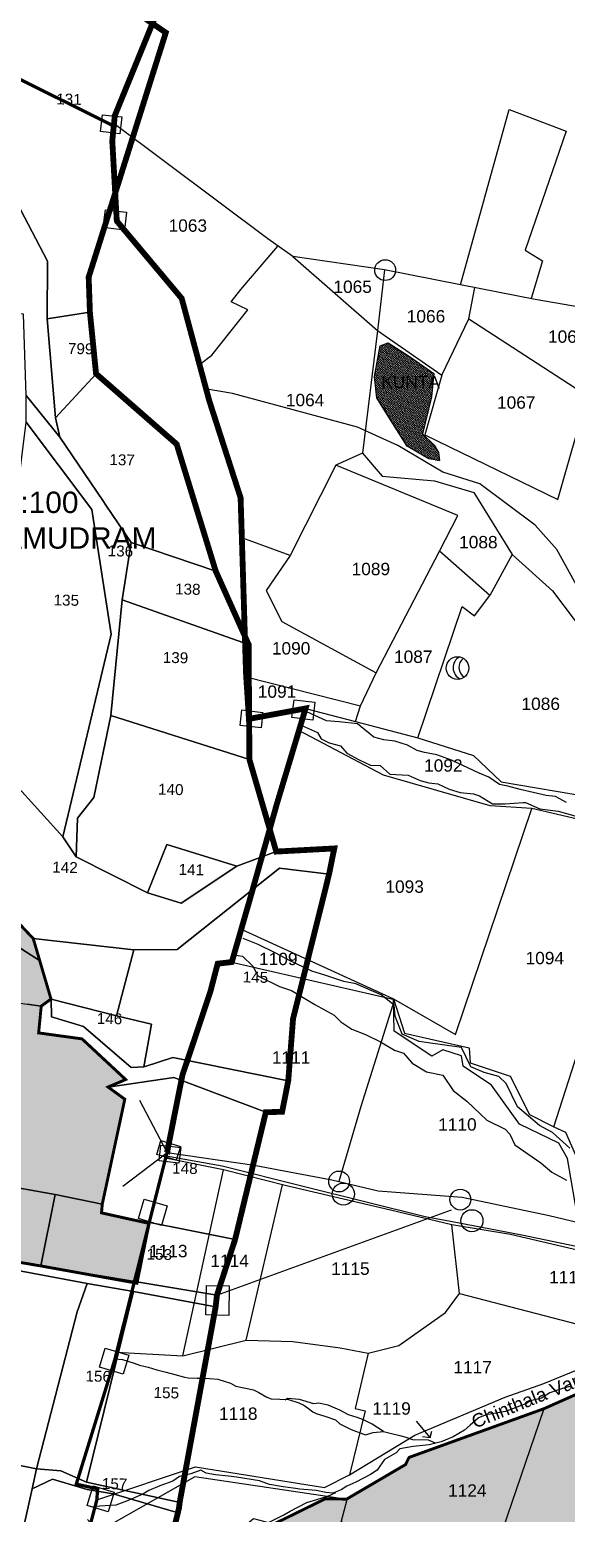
# Model space of a CAD drawing. Header units: millimetres. Extents: x 191342 to 235284, y 1600297 to 1616674.
# Drawn here: x 195668 to 196404, y 1608904 to 1610941 of the extents above; entities that cross this region are included whole.
import ezdxf

# ---------------------------------------------------------------- set-up
doc = ezdxf.new("R2010")
doc.units = ezdxf.units.MM
doc.header["$LTSCALE"] = 15
doc.linetypes.add('HIDDEN2', pattern=[0.1875, 0.125, -0.0625])
for name, color, linetype in [('BOUNDRY STONES', 240, 'Continuous'), ('DIMENSION', 1, 'Continuous'), ('PLOT', 7, 'Continuous'), ('PLOT NO', 7, 'Continuous'), ('PLOTS', 7, 'Continuous'), ('PLOTS NO', 7, 'Continuous'), ('ROADS', 1, 'Continuous'), ('STREAMS', 4, 'Continuous'), ('VILLAGE BOUNDARY STONES', 1, 'Continuous'), ('VILLAGE BOUNDRY', 5, 'Continuous'), ('wells', 7, 'Continuous'), ('WUA-10', 3, 'Continuous')]:
    doc.layers.add(name, color=color, linetype=linetype)
doc.styles.get("Standard").update_dxf_attribs({"font": 'arial.ttf'})

msp = doc.modelspace()

# ---------------------------------------------------------------- hatches: boundary and pattern name
at = {"layer": 'PLOTS NO', "true_color": 0xcd6928}
h = msp.add_hatch(color=32, dxfattribs=at)
h.dxf.hatch_style = 1
h.paths.add_polyline_path([(193442.4, 1609157.6), (193445, 1609162), (193513.1, 1609143), (193509.8, 1609112.6), (193609.1, 1609077.3), (193639.2, 1609088.4), (193646.3, 1609051.4), (193665.6, 1609047.8), (193704, 1608894), (193767.5, 1608879.7), (193843, 1608865.1), (193854.6, 1608946), (193894.7, 1609159.3), (193938.5, 1609145.5), (193960.7, 1609132.3), (193995.7, 1609111.5), (194003.8, 1609115.5), (194014, 1609120.5), (194056.9, 1609117.4), (194123, 1609108), (194153.3, 1609110.5), (194290.2, 1609168.3), (194427.1, 1609226.2), (194434.2, 1609235.6), (194654.4, 1609330.5), (194860, 1609429), (194894.6, 1609445.5), (194990.8, 1609501.5), (195087.1, 1609557.6), (195159.9, 1609592.5), (195187.6, 1609592.5), (195232, 1609652.2), (195290, 1609881.7), (195298, 1609910.2), (195352.7, 1610082.9), (195397.8, 1610050.9), (195395.8, 1609857.4), (195578.4, 1609792), (195672.4, 1609692.8), (195681.2, 1609662.8), (195696.8, 1609609.7), (195683.4, 1609600), (195679.8, 1609563.2), (195739.4, 1609555), (195799.3, 1609499.2), (195775.1, 1609488.9), (195798.1, 1609472.2), (195767.2, 1609328.2), (195766.1, 1609316.1), (195831.5, 1609301.6), (195814.8, 1609219.5), (195683, 1609243.2), (195513.8, 1609272), (195403.2, 1609292.5), (195413.4, 1609280.7), (195373.3, 1609156.2), (195223.2, 1609181), (195265.4, 1609308.1), (195178.1, 1609326.5), (195053.8, 1609348), (194985.2, 1609362.2), (194872.4, 1609374.9), (194840.2, 1609331.8), (194812.1, 1609275.7), (194671.6, 1609273.3), (194603.8, 1609272.1), (194554.4, 1609259.9), (194549.4, 1609205.7), (194532.9, 1609125.3), (194519.4, 1609059.2), (194549.3, 1609049.2), (194540.6, 1608998.2), (194528.5, 1608937.9), (194517.8, 1608883.3), (194503.2, 1608809.3), (194492.8, 1608756.5), (194475.4, 1608661), (194388.7, 1608276.3), (194349.6, 1608281.3), (194258.2, 1608299.5), (194223.8, 1608299.3), (194196.8, 1608304.6), (194147.2, 1608311.3), (194162.4, 1608412.8), (194017.2, 1608440.7), (194135, 1608553.1), (194222.4, 1608660.4), (194168.2, 1608670.2), (194150.6, 1608688.5), (194105.6, 1608681.9), (194056.8, 1608707.1), (194024.9, 1608745.9), (193994.5, 1608751.1), (193964.4, 1608753), (193951.4, 1608752.9), (193927.3, 1608757), (193877.5, 1608759.4), (193835.2, 1608773.3), (193804.5, 1608786.5), (193756.6, 1608790.2), (193716.9, 1608800.9), (193653.2, 1608846.7), (193614, 1608878.9), (193523, 1608902.8), (193502.6, 1608909.4), (193482.3, 1608929.5), (193471.6, 1608957.9), (193463.4, 1609048), (193460.7, 1609076.8), (193453.6, 1609124.6), (193450.8, 1609146.7)])
at = {"layer": 'PLOTS NO', "true_color": 0x58ba48}
h = msp.add_hatch(dxfattribs=at)
h.set_pattern_fill('ANSI31', color=85)
h.set_pattern_definition([(45, (0, 0), (-0.088388347648, 0.088388347648), [])])
h.paths.add_polyline_path([(194873.1, 1608198.9), (194941.2, 1608429.2), (195009.1, 1608447.1), (195040.6, 1608472.2), (195097.8, 1608547.1), (195166, 1608588), (195325.9, 1608627.5), (195379.8, 1608652.8), (195387.5, 1608653.6), (195468.5, 1608657), (195489, 1608662.4), (195496.8, 1608681.6), (195558.8, 1608682.9), (195581.3, 1608709.6), (195622.9, 1608710.1), (195676.1, 1608702.7), (195727.4, 1608680.7), (195751.7, 1608676.9), (195766.7, 1608736.4), (195832.4, 1608727.1), (195861.7, 1608861.3), (195987.4, 1608881.3), (196073.1, 1608923.4), (196102.7, 1608923.1), (196183.5, 1608970.5), (196188.3, 1608980.3), (196280.9, 1609013.8), (196373.5, 1609047.2), (196451, 1609081.7), (196528.5, 1609116.1), (196570.4, 1609139.8), (196615, 1609152.4), (196662.8, 1609181), (196675.3, 1609202.9), (196680.7, 1609205.5), (196681.8, 1609207), (196847, 1609166.6), (196956.7, 1609145.1), (196996.2, 1609137.4), (197022.6, 1609067.6), (197012.1, 1609017.7), (197001.6, 1608967.9), (197011.9, 1608964.8), (197009.4, 1608933.2), (197000.8, 1608866.9), (196988, 1608768.4), (196986.9, 1608733.5), (196986.1, 1608710.9), (196963.5, 1608620.8), (196958.1, 1608599.6), (196899.8, 1608609.7), (196785.5, 1608629.4), (196768.5, 1608632.9), (196559.4, 1608675.4), (196515.4, 1608684.3), (196451, 1608593.2), (196432.7, 1608602), (196267.6, 1608643.4), (196244.3, 1608649.8), (196128, 1608678.8), (196107.4, 1608672.8), (196073.7, 1608670.5), (196051.7, 1608668.3), (195992.5, 1608668.3), (195928.8, 1608658), (195887, 1608605.8), (195871.7, 1608579.8), (195832.7, 1608575.3), (195822.8, 1608578), (195797.7, 1608492.4), (195785.8, 1608439.5), (195691.8, 1608460.1), (195684.4, 1608432.8), (195687.5, 1608426.7), (195698.3, 1608424.2), (195790.7, 1608402.6), (195813, 1608397.4), (195886.1, 1608379), (195937, 1608366.2), (195969, 1608357.6), (196050, 1608336), (196163, 1608305.8), (196220.3, 1608289.8), (196246.8, 1608416.2), (196317.9, 1608406), (196381, 1608395.2), (196484.2, 1608375.3), (196529.1, 1608366.8), (196720, 1608330.9), (196735, 1608320.1), (196663.8, 1608260.9), (196601, 1608217.9), (196556.8, 1608192.6), (196476.6, 1608178.2), (196439.4, 1608175.1), (196346.7, 1608110.6), (196277.5, 1608054.9), (196254.1, 1608030.6), (196196.1, 1608005), (196128.3, 1607974.1), (196105.2, 1607942.6), (195990.4, 1607871.9), (195909.9, 1607827.9), (195778.6, 1607741.5), (195689.4, 1607694.1), (195586.3, 1607640.1), (195545.1, 1607619), (195539.7, 1607651.4), (195445.1, 1607678.2), (195438.6, 1607658.7), (195426.5, 1607661.7), (195451.7, 1607808), (195368.1, 1607831.7), (195352.2, 1607806.5), (195300.1, 1607826.1), (195249.5, 1607841.9), (195318.5, 1608081.7), (195300.6, 1608086.5), (195254.6, 1608099.1), (195247.5, 1608100.8), (195186.9, 1608113.1), (195153.7, 1608121.9), (195046.2, 1608152.7), (194947.6, 1608179.9), (194932.7, 1608183.5), (194902.6, 1608191.6)])
at = {"layer": 'wells'}
h = msp.add_hatch(dxfattribs=at)
h.set_pattern_fill('DASH', color=4, scale=10.562849, angle=-6.7368)
h.set_pattern_definition([(353.2632423, (165077.4911, 1611703.874), (1.466128014, 1.156351674), [1.32035612, -1.32035612])])
h.paths.add_polyline_path([(196159.5, 1610510.6), (196187.6, 1610493.1), (196222.5, 1610468.8), (196219.3, 1610436.4), (196206.9, 1610385.6), (196222.6, 1610370.4), (196228.8, 1610360.1), (196230.1, 1610349.1), (196215.7, 1610351.5), (196185.7, 1610368.8), (196160.6, 1610408.9), (196144.1, 1610435.3), (196141.1, 1610464.6), (196148.9, 1610506.7)])

# ---------------------------------------------------------------- linework, layer by layer
at = {"layer": 'BOUNDRY STONES', "color": 1}
for points in [[(195767.7, 1610824), (195794, 1610820.9), (195791.3, 1610797.7), (195764.9, 1610800.8)], [(195771.4, 1610693.5), (195800.4, 1610690.1), (195797.5, 1610665.6), (195768.5, 1610669)], [(196030.4, 1610020.6), (196059.2, 1610017.2), (196056.4, 1609992.8), (196027.5, 1609996.2)], [(195958.9, 1610006.6), (195987.8, 1610003.2), (195985.3, 1609981.9), (195956.4, 1609985.3)], [(195847.6, 1609415.3), (195874.4, 1609407.3), (195868.7, 1609388.3), (195841.9, 1609396.3)], [(195847.6, 1609409), (195875.1, 1609405.7), (195872.5, 1609384.2), (195845.1, 1609387.4)], [(195824.7, 1609335.1), (195856.4, 1609325.7), (195848.3, 1609298.8), (195816.7, 1609308.2)], [(195771.3, 1609130.3), (195803.7, 1609120.6), (195795.9, 1609094.6), (195763.4, 1609104.3)], [(195754.5, 1608941.1), (195783.3, 1608932.4), (195775.3, 1608905.6), (195746.4, 1608914.3)]]:
    msp.add_lwpolyline(points, close=True, dxfattribs=at)
for points in [[(195856.1, 1609399.1), (195818.6, 1609470.5)], [(195795.5, 1609352.9), (195856.1, 1609399.1)]]:
    msp.add_lwpolyline(points, dxfattribs=at)
for centre, radius in [((196155.6, 1610610.6), 14.3), ((196092.3, 1609359.2), 14.3), ((196098.2, 1609341.9), 15.2), ((196258.8, 1609334.3), 14.3), ((196274.6, 1609305.3), 15.2)]:
    msp.add_circle(centre, radius, dxfattribs=at)
at = {"layer": 'PLOT'}
for points in [[(195541.6, 1610942.9), (195564.7, 1611048.2), (195580.7, 1611123.5), (195854.4, 1610936.7), (195748.5, 1610600.9), (195750.2, 1610552.7), (195691.5, 1610543.7), (195692.2, 1610623.1), (195601.6, 1610794.4), (195538.7, 1610851.4), (195541.6, 1610942.9)], [(195538.7, 1610851.4), (195601.6, 1610794.4), (195692.2, 1610623.1), (195691.5, 1610543.7), (195703.1, 1610407.8), (195709.1, 1610381.2), (195662.6, 1610438.3), (195659, 1610550), (195500.1, 1610565.9), (195538.7, 1610851.4)], [(195691.5, 1610543.7), (195750.2, 1610552.7), (195758.6, 1610468.4), (195703.1, 1610407.8), (195691.5, 1610543.7)], [(195758.6, 1610468.4), (195869.3, 1610371.6), (195922.9, 1610197.4), (195806.9, 1610236.4), (195772.1, 1610287.9), (195768, 1610294.1), (195709.1, 1610381.2), (195703.1, 1610407.8), (195758.6, 1610468.4)], [(195731.5, 1609805.2), (195713.2, 1609832.4), (195779.4, 1610110.7), (195752.9, 1610282), (195662.6, 1610401.6), (195662.6, 1610438.3), (195709.1, 1610381.2), (195768, 1610294.1), (195772.1, 1610287.9), (195806.9, 1610236.4), (195794.4, 1610157.8), (195778.9, 1609999.1), (195755.5, 1609886.3), (195733.3, 1609858.3), (195731.5, 1609805.2)], [(195613.2, 1609942.4), (195642.5, 1610239.5), (195662.6, 1610401.6), (195752.9, 1610282), (195779.4, 1610110.7), (195713.2, 1609832.4), (195613.2, 1609942.4)], [(195806.9, 1610236.4), (195922.9, 1610197.4), (195968.1, 1610096.5), (195794.4, 1610157.8), (195806.9, 1610236.4)], [(195794.4, 1610157.8), (195968.1, 1610096.5), (195969.2, 1609938.6), (195778.9, 1609999.1), (195794.4, 1610157.8)], [(195436.3, 1610001.1), (195613.2, 1609942.4), (195613.2, 1609942.4), (195713.2, 1609832.4), (195713.2, 1609832.4), (195731.5, 1609805.2), (195829.2, 1609755.4), (195875.4, 1609741.4), (195951.8, 1609792.3), (196006, 1609812.2), (196085.7, 1609816.5), (196078.5, 1609781), (196010.6, 1609789.4), (195870, 1609677.7), (195810.3, 1609677.3), (195672.4, 1609692.8), (195578.4, 1609792), (195395.8, 1609857.4), (195436.3, 1610001.1), (195436.3, 1610001.1)], [(195778.9, 1609999.1), (195969.2, 1609938.6), (196006, 1609812.2), (195951.8, 1609792.3), (195855.9, 1609821.7), (195829.2, 1609755.4), (195731.5, 1609805.2), (195733.3, 1609858.3), (195755.5, 1609886.3), (195778.9, 1609999.1)], [(195354.3, 1609687.1), (195387.5, 1609823.5), (195578.4, 1609792), (195672.4, 1609692.8), (195810.3, 1609677.3), (195786.5, 1609586.5), (195696.8, 1609609.7), (195681.2, 1609662.8), (195638.9, 1609689.7), (195486.3, 1609689), (195354.3, 1609687.1)], [(195829.2, 1609755.4), (195855.9, 1609821.7), (195951.8, 1609792.3), (195875.4, 1609741.4), (195829.2, 1609755.4)], [(196078.5, 1609781), (196029.1, 1609582.5), (196022.5, 1609497.4), (195864.2, 1609529.4), (195826.2, 1609517.1), (195824.4, 1609516.5), (195834.6, 1609575.1), (195786.5, 1609586.5), (195810.3, 1609677.3), (195870, 1609677.7), (196010.6, 1609789.4), (196078.5, 1609781)], [(195702.7, 1609341.2), (195538.3, 1609370.6), (195425.2, 1609391.7), (195467.8, 1609599.2), (195475.5, 1609630), (195664.2, 1609602.8), (195683.4, 1609600), (195679.8, 1609563.2), (195739.4, 1609555), (195799.3, 1609499.2), (195775.1, 1609488.9), (195798.1, 1609472.2), (195767.2, 1609328.2), (195702.7, 1609341.2)], [(195696.8, 1609609.7), (195786.5, 1609586.5), (195834.6, 1609575.1), (195824.4, 1609516.5), (195806.9, 1609515.6), (195741.5, 1609571.9), (195697.4, 1609585.5), (195696.8, 1609609.7)], [(195949.5, 1609279.5), (195766.1, 1609316.1), (195767.2, 1609328.2), (195798.1, 1609472.2), (195775.1, 1609488.9), (195865.2, 1609501.8), (195991.7, 1609454.2), (195949.5, 1609279.5)], [(195683, 1609243.2), (195513.8, 1609272), (195538.3, 1609370.6), (195702.7, 1609341.2), (195683, 1609243.2)], [(195538.8, 1609371.4), (195702.7, 1609341.2), (195703, 1609340.9), (195538.8, 1609371.4)], [(195949.5, 1609279.5), (195924.6, 1609203.1), (195683, 1609243.2), (195702.7, 1609341.2), (195767.2, 1609328.2), (195766.1, 1609316.1), (195949.5, 1609279.5)], [(195543.4, 1609256.9), (195746.3, 1609219), (195732.5, 1609180.3), (195676.8, 1608964.8), (195469, 1609006.4), (195543.4, 1609256.9)], [(195746.3, 1609219), (195810, 1609208), (195745.5, 1608946.3), (195710.4, 1608961.8), (195676.8, 1608964.8), (195732.5, 1609180.3), (195746.3, 1609219)], [(195922.8, 1609187), (195873.4, 1608918.4), (195867.9, 1608919.6), (195745.5, 1608946.3), (195810, 1609208), (195922.8, 1609187)], [(195378.4, 1608727.5), (195404.5, 1608858.8), (195435.5, 1609013), (195469, 1609006.4), (195676.8, 1608964.8), (195670.8, 1608937.1), (195642.1, 1608807.1), (195639.2, 1608799.1), (195628.8, 1608793.5), (195624.2, 1608767.1), (195447.3, 1608783), (195378.4, 1608727.5)], [(195873.4, 1608918.4), (195872.4, 1608910.3), (195871.6, 1608904.1), (195864.9, 1608906), (195782, 1608930.3), (195746.6, 1608936.4), (195698.9, 1608950.4), (195670.8, 1608937.1), (195676.8, 1608964.8), (195710.4, 1608961.8), (195745.5, 1608946.3), (195867.9, 1608919.6), (195873.4, 1608918.4)], [(195871.6, 1608904.1), (195829.5, 1608734.5), (195822.4, 1608735.2), (195650.8, 1608752.7), (195624.2, 1608767.1), (195628.8, 1608793.5), (195639.2, 1608799.1), (195642.1, 1608807.1), (195670.8, 1608937.1), (195698.9, 1608950.4), (195746.6, 1608936.4), (195782, 1608930.3), (195864.9, 1608906), (195871.6, 1608904.1)]]:
    msp.add_lwpolyline(points, close=True, dxfattribs=at)
for points in [[(195638.9, 1609689.7), (195681.2, 1609662.8), (195696.8, 1609609.7), (195697.4, 1609585.5), (195741.5, 1609571.9), (195806.9, 1609515.6), (195824.4, 1609516.5), (195826.2, 1609517.1), (195864.2, 1609529.4), (196022.5, 1609497.4), (196014.1, 1609455), (195991.7, 1609454.2), (195865.2, 1609501.8), (195775.1, 1609488.9), (195799.3, 1609499.2), (195739.4, 1609555), (195679.8, 1609563.2), (195683.4, 1609600), (195664.2, 1609602.8)], [(195513.8, 1609272), (195683, 1609243.2), (195924.6, 1609203.1), (195924.6, 1609203.1), (195922.8, 1609187), (195810, 1609208), (195746.3, 1609219), (195543.4, 1609256.9)]]:
    msp.add_lwpolyline(points, dxfattribs=at)
at = {"layer": 'PLOTS'}
for points in [[(196258.9, 1610590.5), (196325.8, 1610831.2), (196404, 1610801.6), (196347.6, 1610638), (196371.7, 1610623.4), (196355.8, 1610571.5)], [(196501.9, 1610545.8), (196361.7, 1610570.3), (196258.9, 1610590.5), (196154.5, 1610611), (196028.6, 1610629.5), (195994.4, 1610653.4), (195783.3, 1610811.5)], [(195900.7, 1610481), (195917.6, 1610493.6), (195966.9, 1610556), (195944.1, 1610567.1), (195957.6, 1610584.1), (196008.4, 1610643.6)], [(196028.6, 1610629.5), (196145, 1610527.6), (196233.3, 1610466.3), (196270.4, 1610543.9), (196278.8, 1610586.6)], [(196154.5, 1610611), (196145, 1610527.6), (196124.5, 1610359.3), (196087.7, 1610343), (196025.2, 1610218.8), (195958.8, 1610243.2)], [(196233.3, 1610466.3), (196210.2, 1610384.5), (196392.6, 1610295.5), (196433.2, 1610438), (196501.9, 1610545.8)], [(196270.4, 1610543.9), (196433.2, 1610438), (196549.2, 1610380.2), (196589.9, 1610436.9), (196636.9, 1610418.4), (196649.1, 1610434.5)], [(196330, 1610219.9), (196385.3, 1610170.4), (196444.8, 1610091.4), (196551.1, 1610045.6), (196566.9, 1610029.2), (196651.3, 1610043.9), (196674.6, 1610068.5), (196705.7, 1610063.8), (196779.3, 1610114), (196763, 1610234.3), (196774.8, 1610384.6)], [(196124.5, 1610359.3), (196151.4, 1610327.5), (196223.2, 1610321.2), (196277.1, 1610305.2), (196330, 1610219.9), (196299.2, 1610164), (196230, 1610224.6)], [(196025.2, 1610218.8), (195992.1, 1610170.7), (196013.5, 1610128.3), (196143.1, 1610057.7), (196230, 1610224.6), (196255.5, 1610273.7), (196087.7, 1610343)], [(196115, 1609990.8), (196200.6, 1609968.6), (196261.2, 1610148.7), (196278.3, 1610135.8), (196299.2, 1610164)], [(195964.8, 1610052.2), (196121.9, 1610012.4), (196143.1, 1610057.7)], [(196046.3, 1610008.7), (196115, 1609990.8), (196121.9, 1610012.4)], [(196200.6, 1609968.6), (196277, 1609944.2), (196314.9, 1609908.1), (196439, 1609886.8), (196427.5, 1609854.8), (196356.7, 1609871.3), (196299.6, 1609874.8), (196153.4, 1609917.2), (196037.2, 1609978.4)], [(195958, 1609705.6), (196166.8, 1609610), (196251.9, 1609561), (196356.7, 1609871.3)], [(196387, 1609434.2), (196464.4, 1609675), (196504.7, 1609791.3)], [(195945, 1609660.5), (196168.2, 1609609.2), (196122.1, 1609462.2), (196092, 1609359)], [(196421, 1609302.8), (196405.9, 1609390.7), (196394, 1609412), (196340.2, 1609437.8), (196301.4, 1609491.3), (196262.6, 1609517.7), (196260.4, 1609531.9), (196234.6, 1609540), (196219.8, 1609531.2), (196167.9, 1609565.6), (196166.8, 1609610), (196182.2, 1609562.7), (196270.7, 1609542.5), (196272.2, 1609521.9), (196327.1, 1609503.6), (196353.6, 1609451.1), (196387, 1609434.2), (196403.1, 1609426.8), (196431.1, 1609363.5), (196440.1, 1609333), (196474.4, 1609305.6)], [(197295.4, 1609041.3), (197262.2, 1609054.2), (197188.8, 1609082.9), (197104.2, 1609111.8), (197073.6, 1609122.2), (196956.7, 1609145.1), (196847, 1609166.6), (196681.8, 1609207), (196589.3, 1609229.6), (196558.1, 1609232.2), (196327.6, 1609286.2), (196247.2, 1609299.8), (196162.7, 1609319.7), (196020.3, 1609353.2), (195933.8, 1609375.2), (195854.1, 1609391.3)], [(195856.1, 1609399.1), (195975.6, 1609381.4), (196082.5, 1609361.3), (196145.8, 1609346.2), (196261.2, 1609337.6), (196380.8, 1609312.4), (196461.1, 1609293.3)], [(195786.8, 1609124.7), (195877.7, 1609119.8), (195933.8, 1609375.2)], [(195877.7, 1609119.8), (195964.9, 1609141.1), (196014.4, 1609354.7)], [(195964.9, 1609141.1), (196028.9, 1609139.6), (196093.6, 1609130.6), (196132.3, 1609123.5), (196174.3, 1609134.1), (196238.5, 1609179.4), (196257.6, 1609205.5), (196247.2, 1609299.8)], [(196597.4, 1609227.6), (196570.4, 1609139.8), (196528.5, 1609116.1), (196373.5, 1609047.2), (196188.3, 1608980.3), (196183.5, 1608970.5), (196103.2, 1608922.6), (195894.2, 1608953.7), (195745.9, 1608869.4)], [(196257.6, 1609205.5), (196512.8, 1609139), (196558.1, 1609232.2)], [(195759.7, 1608922), (195895.2, 1608967.2), (196072.4, 1608938.8), (196106.5, 1608956.2), (196196.2, 1609010.7), (196320.1, 1609063.1), (196373.2, 1609081.7), (196512.8, 1609139)], [(196132.3, 1609123.5), (196114.3, 1609047.4), (196128.3, 1609044.1), (196106.5, 1608956.2)], [(196373.5, 1609047.2), (196316.8, 1608881.1), (196538.4, 1608837.3)], [(196179.2, 1608874.5), (196095.2, 1608891.4), (196103.2, 1608922.6)]]:
    msp.add_lwpolyline(points, dxfattribs=at)
at = {"layer": 'PLOTS NO'}
for points in [[(196217.4, 1609007.5), (196198.6, 1609030.2)], [(196206.8, 1609009.1), (196217.4, 1609007.5), (196219.5, 1609016.5)]]:
    msp.add_lwpolyline(points, dxfattribs=at)
at = {"layer": 'ROADS', "color": 1}
msp.add_lwpolyline([(197216, 1609579.8), (197175.5, 1609619.7), (197081.1, 1609685.5), (196965.8, 1609782.1), (196891.2, 1609826.1), (196873.7, 1609873.6), (196817.5, 1609957.5), (196749.7, 1610043.1), (196702.2, 1610078.5), (196666, 1610073.6), (196609.8, 1610052.5), (196571.5, 1610053.3), (196517.8, 1610069.8), (196471.5, 1610097.1), (196428.4, 1610159.5), (196391.4, 1610226.8), (196361.5, 1610260.4), (196285.7, 1610317), (196234.9, 1610333.2), (196173.1, 1610369.7), (196117.6, 1610394.8), (195945.9, 1610441.1), (195905.7, 1610448)], dxfattribs=at)
at = {"layer": 'ROADS'}
msp.add_lwpolyline([(197491.2, 1608983), (197371.8, 1609020.1), (197241.2, 1609067.6), (197147.7, 1609103.7), (197079.5, 1609124.8), (196978.4, 1609144.2), (196893.4, 1609160.3), (196674.2, 1609214.4), (196578.2, 1609235), (196514.3, 1609250), (196343.1, 1609285.6), (196245.1, 1609304.1), (196210.5, 1609310.7), (196044.7, 1609351.9), (195931.8, 1609380.4), (195854.8, 1609393.9)], dxfattribs=at)
at = {"layer": 'STREAMS', "color": 4}
for points in [[(196159.5, 1610510.6), (196187.6, 1610493.1), (196222.5, 1610468.8), (196219.3, 1610436.4), (196206.9, 1610385.6), (196222.6, 1610370.4), (196228.8, 1610360.1), (196230.1, 1610349.1), (196215.7, 1610351.5), (196185.7, 1610368.8), (196160.6, 1610408.9), (196144.1, 1610435.3), (196141.1, 1610464.6), (196148.9, 1610506.7), (196159.5, 1610510.6)], [(196404.3, 1609879.7), (196389.6, 1609887.8), (196376.6, 1609889), (196340.7, 1609897.3), (196323.8, 1609901.8), (196312.4, 1609904.5), (196297.9, 1609914.4), (196284.7, 1609919.9), (196246.6, 1609937.5), (196226.5, 1609944.9), (196209.4, 1609948.3), (196199.4, 1609950.9), (196186.1, 1609958.5), (196168.6, 1609963.8), (196153.5, 1609965.6), (196140.1, 1609969.3), (196117.5, 1609987.8), (196092.2, 1609990.5), (196075, 1609991.8), (196047.9, 1610003.9)], [(196037.8, 1609986.8), (196062.8, 1609975.7), (196067.8, 1609966.9), (196078.9, 1609961.7), (196094.4, 1609957.4), (196102.9, 1609947.5), (196119.9, 1609938.1), (196135.4, 1609930.9), (196148.5, 1609930.4), (196162, 1609918.5), (196187.1, 1609917.3), (196203.7, 1609909.7), (196215.4, 1609906.5), (196228, 1609905), (196243.2, 1609897.9), (196258.6, 1609893.3), (196276.6, 1609891.5), (196285.1, 1609888.7), (196303, 1609877.7), (196320.4, 1609877.7), (196344.8, 1609879.4), (196348, 1609879.4), (196367.9, 1609870.7), (196393.2, 1609867.7), (196415.9, 1609861.1)], [(196409, 1609405), (196385.5, 1609426.3), (196367.5, 1609436.2), (196337.4, 1609461.7), (196321.6, 1609493.7), (196311.7, 1609503.4), (196291.4, 1609509), (196273.1, 1609516.5), (196260.2, 1609543.2), (196214.4, 1609549.7), (196202.4, 1609551.6), (196178.7, 1609561.5), (196169.5, 1609586.1), (196168, 1609601.3), (196150.1, 1609615.5), (196115.3, 1609630.6), (196098.9, 1609633.6), (196072.9, 1609642.4), (196055.1, 1609648.1), (196023.4, 1609663.2), (196005.4, 1609672.8), (195981.1, 1609684.5), (195960.4, 1609693)], [(195948, 1609670.4), (195959.9, 1609668.6), (195973.9, 1609654.9), (195980.9, 1609641.6), (196010.4, 1609626.8), (196026.8, 1609621.3), (196059.1, 1609602.2), (196085.6, 1609587.4), (196094.5, 1609578.6), (196110, 1609568.2), (196128.4, 1609561.1), (196149.2, 1609550.8), (196168.2, 1609539.7), (196180.8, 1609535.3), (196192.7, 1609521.8), (196212.3, 1609509.6), (196234.9, 1609505.1), (196248.8, 1609484.3), (196267.6, 1609469.3), (196295, 1609443.4), (196320.2, 1609431.2), (196326.5, 1609424.1), (196333.7, 1609409.4), (196345.5, 1609401.2), (196369.2, 1609384.9), (196384.4, 1609371.8), (196404.5, 1609361.2)]]:
    msp.add_lwpolyline(points, dxfattribs=at)
at = {"layer": 'STREAMS'}
for points in [[(195784.6, 1609115.6), (195795.1, 1609114.6), (195810.9, 1609109.8), (195818.1, 1609107.1), (195824.2, 1609105.6), (195830.2, 1609104.1), (195842.3, 1609100.4), (195855.1, 1609097.4), (195867, 1609094.1), (195880.2, 1609090.4), (195885.3, 1609089.4), (195897.3, 1609089.3), (195906.2, 1609089.3), (195914.3, 1609088.5), (195925.6, 1609087.6), (195943.4, 1609082.2), (195950.6, 1609078.2), (195974.6, 1609073.1), (195982.1, 1609069.3), (195993.1, 1609063), (195999.2, 1609060.9), (196023, 1609059.7), (196037.1, 1609055.5), (196043.8, 1609051.9), (196050.1, 1609047.6), (196056.2, 1609042.8), (196060.6, 1609040.4), (196074, 1609036.6), (196087.4, 1609031.8), (196093.1, 1609026.6), (196108.7, 1609018.5), (196128.6, 1609011.4), (196139.1, 1609014.7), (196153.4, 1609015.8), (196164.2, 1609013.1), (196175.5, 1609010.5), (196182.7, 1609008.4), (196192.9, 1609004.8), (196214.8, 1609004.4), (196224.1, 1609000.3)], [(196410.3, 1609078.3), (196398.8, 1609075.1), (196381.8, 1609068.9), (196370.1, 1609061.6), (196355.1, 1609058.2), (196349.5, 1609054.3), (196320.8, 1609043.5), (196294, 1609038.6), (196283.8, 1609034.7), (196272.1, 1609024.8), (196264.4, 1609017.6), (196248.8, 1609008.6), (196232.5, 1609001.9), (196215.8, 1608997.4), (196194, 1608995.3), (196175.9, 1608992.3), (196170.8, 1608986.7), (196154.8, 1608977.3), (196148.4, 1608968.3), (196144.7, 1608962.9), (196135.2, 1608957), (196115.4, 1608946.4), (196102.9, 1608940.9), (196095.2, 1608935.6), (196083.9, 1608931.3), (196073.9, 1608932.2), (196060.7, 1608935.1), (196038.4, 1608936.5), (196029.2, 1608938.2), (196015.7, 1608940.1), (195996.8, 1608943.2), (195983.2, 1608948), (195951.4, 1608953.3), (195940.5, 1608954.7), (195922.7, 1608956.3), (195909.7, 1608958.6), (195902.7, 1608962.6), (195888.8, 1608957.8), (195873.4, 1608954), (195864.1, 1608947.5), (195846.1, 1608941.3), (195831, 1608935), (195822.9, 1608929.8), (195800.5, 1608920.1), (195785.8, 1608914.8), (195756.5, 1608912.7)], [(196153.1, 1609015.9), (196137.6, 1609025.9), (196125.6, 1609031.9), (196116.9, 1609035.1), (196105, 1609038.6), (196093.3, 1609045.4), (196077.5, 1609052), (196063.8, 1609054.8), (196057.6, 1609053.7), (196038.1, 1609059.8), (196021.3, 1609061), (196018.2, 1609059)], [(195747, 1608895.3), (195754.8, 1608886.2), (195767.8, 1608876), (195781.2, 1608865.6), (195794.3, 1608858.7), (195818.9, 1608868.7), (195840.5, 1608867.7), (195858.3, 1608867.8), (195869.6, 1608867.4), (195875.8, 1608868.5), (195890.7, 1608878.8), (195903.4, 1608878.8), (195912.3, 1608874.8), (195926.8, 1608875.1), (195942.9, 1608879.6), (195958.2, 1608882.6), (195975, 1608896.5), (195995.3, 1608890.9), (196016.6, 1608901.4), (196025.3, 1608906.4), (196047.8, 1608918.2), (196076.9, 1608927), (196087.7, 1608932.2)]]:
    msp.add_lwpolyline(points, dxfattribs=at)
at = {"layer": 'VILLAGE BOUNDARY STONES', "linetype": 'Continuous'}
msp.add_lwpolyline([(195910.3, 1609216.5), (195941.6, 1609215.9), (195940.8, 1609175.4), (195909.5, 1609176.1)], close=True, dxfattribs=at)
at = {"layer": 'VILLAGE BOUNDRY', "linetype": 'HIDDEN2', "ltscale": 20}
for points, const_width in [([(195580.7, 1611123.5), (195854.4, 1610936.7), (195748.5, 1610600.9), (195750.2, 1610552.7), (195758.6, 1610468.4), (195869.3, 1610371.6), (195922.9, 1610197.4), (195968.1, 1610096.5), (195969.2, 1609938.6), (196006, 1609812.2), (196085.7, 1609816.5), (196078.5, 1609781), (196029.1, 1609582.5), (196022.5, 1609497.4), (196014.1, 1609455), (195991.7, 1609454.2), (195949.5, 1609279.5), (195924.6, 1609203.1), (195922.8, 1609187), (195873.4, 1608918.4), (195872.4, 1608910.3), (195829.5, 1608734.5)], 8), ([(195785, 1610807.3), (195614.1, 1610892.7)], 4.5), ([(195713.8, 1608747.6), (195713.8, 1608747.6), (195759.7, 1608922), (195760.8, 1608937.2), (195731.5, 1608943.6), (195784.2, 1609114.1), (195835.3, 1609317.2), (195856.1, 1609399.1), (195860.4, 1609398.2)], 4.5)]:
    msp.add_lwpolyline(points, dxfattribs=dict(at, const_width=const_width))
msp.add_lwpolyline([(195856.1, 1609399.1, 8, 8, 0), (195856.1, 1609399.1, 8, 8, 0), (195877.2, 1609505.2, 8, 8, 0), (195915.5, 1609619.6, 8, 8, 0), (195925.6, 1609658.3, 8, 8, 0), (195945, 1609660.5, 8, 8, 0), (195971, 1609750.7, 8, 8, 0), (196007.2, 1609878.8, 8, 8, 0), (196037.2, 1609978.4, 8, 8, 0), (196046.3, 1610008.7, 8, 8, 0), (195968.5, 1609994.4, 8, 8, 0), (195964.5, 1610057.3, 8, 8, 0), (195960.5, 1610188.3, 8, 8, 0), (195957.1, 1610298, 8, 8, 0), (195914.1, 1610431.1, 8, 8, 0), (195881.7, 1610551.4, 8, 8, 0), (195876.2, 1610571.8, 8, 8, 0), (195787.1, 1610678, 8, 8, 0), (195780.9, 1610787.9, 8, 8, 0), (195784.4, 1610822.8, 8, 8, 0), (195842.7, 1610965.5, 8, 8, 0)], format="xyseb", dxfattribs=at)
at = {"layer": 'VILLAGE BOUNDRY', "linetype": 'Continuous'}
msp.add_lwpolyline([(195924.6, 1609203.1), (196246.7, 1609320.3)], dxfattribs=at)
at = {"layer": 'wells', "color": 0}
msp.add_circle((196254.9, 1610064.2), 15.6, dxfattribs=at)
for centre, radius, start, end in [((196265.9, 1610064.6), 17.1, 119.1683, 245.1945), ((196272.4, 1610065.3), 15.6, 127.5067, 239.5615)]:
    msp.add_arc(centre, radius, start, end, dxfattribs=at)
at = {"layer": 'WUA-10', "color": 15, "const_width": 4}
for points in [[(195578.4, 1609792), (195672.4, 1609692.8), (195681.2, 1609662.8), (195696.8, 1609609.7), (195683.4, 1609600), (195679.8, 1609563.2), (195739.4, 1609555), (195799.3, 1609499.2), (195775.1, 1609488.9), (195798.1, 1609472.2), (195767.2, 1609328.2), (195766.1, 1609316.1), (195831.5, 1609301.6), (195814.8, 1609219.5), (195683, 1609243.2), (195513.8, 1609272)], [(195987.4, 1608881.3), (196073.1, 1608923.4), (196102.7, 1608923.1), (196183.5, 1608970.5), (196188.3, 1608980.3), (196280.9, 1609013.8), (196373.5, 1609047.2), (196451, 1609081.7), (196528.5, 1609116.1), (196570.4, 1609139.8), (196615, 1609152.4), (196662.8, 1609181), (196675.3, 1609202.9), (196680.7, 1609205.5), (196681.8, 1609207), (196847, 1609166.6), (196956.7, 1609145.1), (196996.2, 1609137.4), (197022.6, 1609067.6), (197012.1, 1609017.7), (197001.6, 1608967.9), (197011.9, 1608964.8), (197009.4, 1608933.2), (197000.8, 1608866.9)]]:
    msp.add_lwpolyline(points, dxfattribs=at)

# ---------------------------------------------------------------- texts
at = {"layer": 'DIMENSION', "color": 1, "insert": (195663.9, 1610306.4), "char_height": 29.35, "width": 359.925, "attachment_point": 2}
msp.add_mtext('\\pxqc;NO:100\\PKAMASAMUDRAM', dxfattribs=at)
at = {"layer": 'PLOT NO', "color": 7}
for s, p in [('131', (195703.8, 1610838.2)), ('799', (195719.9, 1610495.6)), ('137', (195776.8, 1610343)), ('136', (195774.5, 1610217.8)), ('138', (195867, 1610165.4)), ('135', (195700.2, 1610150.3)), ('139', (195850.1, 1610071.4)), ('140', (195843.6, 1609890.4)), ('142', (195698.4, 1609783.4)), ('141', (195871.8, 1609780.3)), ('145', (195959.8, 1609632.6)), ('146', (195759.5, 1609575.7)), ('148', (195863, 1609370.1)), ('153', (195827.9, 1609252.1)), ('156', (195744, 1609084.7)), ('155', (195837.5, 1609062)), ('157', (195766.5, 1608937))]:
    msp.add_text(s, height=15, rotation=358.7911, dxfattribs=at).set_placement(p)
at = {"layer": 'PLOTS NO'}
for s, p in [('1063', (195858.2, 1610663.3)), ('1065', (196084.5, 1610579.3)), ('1066', (196185.2, 1610538.7)), ('1068', (196379.1, 1610510.8)), ('KUNTA', (196150.2, 1610448.5)), ('1064', (196019.2, 1610423.7)), ('1067', (196309.1, 1610420.3)), ('1088', (196257.1, 1610228.6)), ('1089', (196109.5, 1610191.7)), ('1090', (196000, 1610082.8)), ('1087', (196167.7, 1610071.3)), ('1091', (195980.7, 1610023.4)), ('1086', (196342.7, 1610006.6)), ('1092', (196209, 1609921.9)), ('1093', (196155.9, 1609755.6)), ('1109', (195982.4, 1609656.3)), ('1094', (196348.3, 1609657.5)), ('1111', (196000, 1609521)), ('1110', (196228.3, 1609429)), ('1113', (195831.4, 1609255.2)), ('1114', (195915.6, 1609241.8)), ('1115', (196081.4, 1609231)), ('1116', (196380.6, 1609219.3)), ('1117', (196249.2, 1609095.6)), ('1119', (196137.9, 1609039)), ('1118', (195927.5, 1609031.9)), ('1124', (196241.9, 1608926.4))]:
    msp.add_text(s, height=17, dxfattribs=at).set_placement(p)
msp.add_text('Chinthala Vanka', height=18.434, rotation=22.028, dxfattribs=at).set_placement((196278.9, 1609019.8))

doc.saveas('drawing.dxf')
